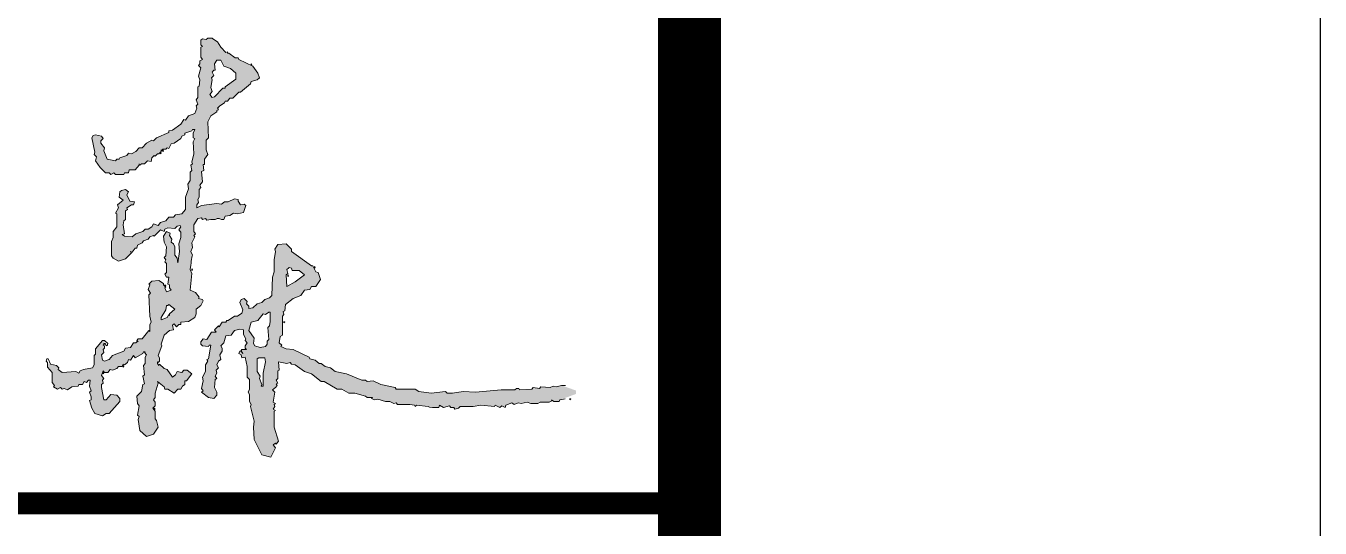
# Model space of a CAD drawing. Extents: x -518115 to 1124316, y -209821 to 1628073.
# Drawn here: x 854638 to 855664, y 801154 to 801553 of the extents above; entities that cross this region are included whole.
import ezdxf

# ---------------------------------------------------------------- set-up
doc = ezdxf.new("R2010")
doc.units = 0
doc.header["$LTSCALE"] = 1000
doc.header["$MEASUREMENT"] = 0
doc.layers.add('yichutu', color=7, linetype='Continuous', true_color=0xffffff, plot=False)
doc.layers.add('图框', color=140, linetype='Continuous')
doc.layers.add('签名', color=7, linetype='Continuous', lineweight=18)

# ---------------------------------------------------------------- blocks, each defined once
blk = doc.blocks.new('yct-841-594-84100-59399.9999999999-100-1000.0')
at = {"layer": 'yichutu', "color": 7, "true_color": 0xffffff}
blk.add_lwpolyline([(0, 0), (0, 59400), (84100, 59400), (84100, 0)], close=True, dxfattribs=at)
blk = doc.blocks.new('A$C549D2611')
at = {"layer": '签名'}
h = blk.add_hatch(color=2, dxfattribs=at)
h.dxf.hatch_style = 1
h.paths.add_polyline_path([(41115.8, -25269.2), (41112.7, -25269.2), (41111.5, -25270.4), (41112.1, -25271), (41110.9, -25272.2), (41109.1, -25272.2), (41106.7, -25275.9), (41102.5, -25276.5), (41101.3, -25278.9), (41092.2, -25282.5), (41089.8, -25285.6), (41086.1, -25286.8), (41084.3, -25286.2), (41083.7, -25281.9), (41085.5, -25280.1), (41084.9, -25277.7), (41086.1, -25276.5), (41086.1, -25274.7), (41084.9, -25274.1), (41086.5, -25270.8), (41086.1, -25270.4), (41084.3, -25270.4), (41078.9, -25277.1), (41078.9, -25281.3), (41077.7, -25282.5), (41077.7, -25289.8), (41076.5, -25292.2), (41069.2, -25293.4), (41066.8, -25294.6), (41065.6, -25296.4), (41063.2, -25295.2), (41052.3, -25295.8), (41049.2, -25293.4), (41049.8, -25292.2), (41048, -25290.4), (41041.6, -25288.8), (41040.8, -25288), (41040.8, -25291.6), (41044.4, -25295.8), (41044.4, -25303.7), (41046.2, -25306.1), (41045.6, -25307.3), (41048.6, -25309.1), (41051.1, -25307.9), (41052.3, -25309.1), (41054.1, -25308.5), (41056.5, -25309.7), (41060.1, -25307.3), (41065, -25306.7), (41065.6, -25305.5), (41068.6, -25305.5), (41069.8, -25303.1), (41071.6, -25303.7), (41073.4, -25301.9), (41074.6, -25301.9), (41074, -25306.7), (41075.3, -25310.3), (41074, -25311.6), (41075.9, -25317.3), (41074, -25318.2), (41075.9, -25324.3), (41078.3, -25328.5), (41084.3, -25330.3), (41087.3, -25328.5), (41089.8, -25328.5), (41098.2, -25318.8), (41098.2, -25316.4), (41095.8, -25314), (41091, -25313.4), (41087.3, -25317.6), (41085.5, -25317.6), (41083.3, -25305.9), (41084.9, -25304.3), (41084.3, -25301.9), (41085.5, -25300.7), (41083.7, -25298.3), (41084.9, -25294.6), (41086.1, -25295.8), (41088.6, -25295.8), (41090.4, -25293.4), (41092.2, -25294), (41095.8, -25292.8), (41097, -25291), (41100, -25291), (41100.7, -25289.2), (41101.9, -25289.8), (41104.3, -25288), (41104.9, -25285.6), (41106.7, -25286.2), (41109.1, -25282.5), (41110.3, -25284.3), (41116.4, -25280.7), (41117, -25279.5), (41118.2, -25279.5), (41117.6, -25280.1), (41119.4, -25281.9), (41118.2, -25283.7), (41118.2, -25288.6), (41117, -25290.4), (41117.6, -25297.6), (41116.4, -25298.9), (41117.6, -25304.9), (41116.4, -25305.5), (41115.2, -25311), (41111.5, -25314.6), (41112.1, -25320.6), (41113.4, -25322.4), (41112.1, -25329.7), (41113.4, -25330.9), (41112.7, -25333.3), (41114, -25341.8), (41119.4, -25346.6), (41124.8, -25344.8), (41128.5, -25339.4), (41127.3, -25333.9), (41126.1, -25332.7), (41126.1, -25326.7), (41124.2, -25324.3), (41126.1, -25322.4), (41126.1, -25319.4), (41124.8, -25317.6), (41126.1, -25315.8), (41126.1, -25312.2), (41128.5, -25304.3), (41127.9, -25303.1), (41133.3, -25307.3), (41133.9, -25309.1), (41136.3, -25309.1), (41141.2, -25312.2), (41144.2, -25309.1), (41146.6, -25309.1), (41147.8, -25306.7), (41149.6, -25305.5), (41149.6, -25302.5), (41150.9, -25302.5), (41155.1, -25297), (41151.5, -25294), (41149, -25294), (41147.2, -25295.8), (41143.6, -25295.2), (41142.4, -25297.6), (41140, -25299.5), (41135.7, -25293.4), (41133.3, -25292.8), (41129.7, -25289.2), (41129.1, -25290.4), (41127.9, -25288.6), (41127.9, -25287.4), (41128.5, -25288), (41129.7, -25286.8), (41129.7, -25284.3), (41128.5, -25282.5), (41131.5, -25274.7), (41130.9, -25273.5), (41133.3, -25266.2), (41137.5, -25262.6), (41140.6, -25262), (41140, -25258.3), (41141.2, -25257.1), (41143, -25259.5), (41144.8, -25257.7), (41146.6, -25257.7), (41146.6, -25255.9), (41150, -25255.6), (41150.2, -25255.3), (41150.5, -25255.5), (41152.7, -25255.3), (41157.5, -25252.3), (41158.7, -25249.3), (41158.7, -25245.6), (41162.3, -25242.6), (41164.2, -25239), (41163.6, -25237.8), (41160.5, -25237.2), (41161.1, -25236), (41158.1, -25232.3), (41153.9, -25230.5), (41155.1, -25217.2), (41153.9, -25214.2), (41154.7, -25209), (41154.8, -25207.7), (41155.4, -25203.4), (41155.7, -25202.7), (41154.5, -25199.7), (41155.7, -25196.6), (41155.1, -25193), (41157.5, -25188.2), (41156.9, -25187), (41158.1, -25185.8), (41156.9, -25183.9), (41156.9, -25178.5), (41159.9, -25173.7), (41162.9, -25173.1), (41163.6, -25174.3), (41166, -25173.7), (41167.2, -25174.9), (41170.2, -25174.3), (41171.1, -25174.4), (41173.5, -25174.4), (41175.6, -25173.7), (41175.9, -25173.5), (41177.8, -25173.5), (41178.7, -25174.3), (41180.5, -25174.3), (41181.7, -25171.8), (41185.3, -25171.2), (41188.3, -25169.4), (41191.4, -25170), (41196.2, -25168.8), (41198, -25163.4), (41196.8, -25162.2), (41193.8, -25162.8), (41191.2, -25158.4), (41189, -25157.9), (41184.1, -25160.4), (41181.1, -25160.4), (41178.7, -25162.2), (41175, -25161.6), (41162.9, -25163.4), (41159.3, -25165.2), (41159.3, -25162.8), (41160.5, -25161), (41159.9, -25158.5), (41161.1, -25156.7), (41161.1, -25150.7), (41162.3, -25148.9), (41161.7, -25147.1), (41163.6, -25144.6), (41162.9, -25136.2), (41164.8, -25135.6), (41164.2, -25130.7), (41165.4, -25130.7), (41165.4, -25126.5), (41167.8, -25122.9), (41166.6, -25119.2), (41166.6, -25111.4), (41168.4, -25109.6), (41167.8, -25096.9), (41170.2, -25092), (41175, -25089), (41176.2, -25087), (41177.5, -25084.2), (41179.9, -25083.3), (41181.7, -25080.5), (41183.5, -25080.5), (41185.3, -25078.1), (41187.7, -25078.1), (41192.6, -25073.3), (41193.8, -25073.3), (41201.7, -25066.6), (41202.3, -25064.8), (41207.1, -25063.6), (41208.9, -25061.8), (41207.7, -25058.1), (41203.5, -25052.7), (41192.6, -25047.3), (41192, -25046), (41189.6, -25046), (41184.7, -25042.4), (41182.9, -25042.4), (41178.1, -25037.6), (41175.6, -25033.3), (41171.1, -25030.3), (41167.8, -25030.3), (41166.6, -25031.5), (41163.6, -25030.9), (41162.3, -25032.1), (41162.3, -25035.8), (41163.6, -25037), (41162.3, -25037.6), (41162.3, -25045.4), (41163.6, -25047.3), (41161.7, -25048.5), (41161.7, -25050.9), (41160.5, -25052.1), (41162.3, -25053.9), (41160.5, -25060.6), (41161.7, -25063.6), (41161.1, -25068.4), (41159.9, -25069), (41159.9, -25077.5), (41158.7, -25079.3), (41159.9, -25082.9), (41158.7, -25084.2), (41159.3, -25086), (41157.5, -25090.2), (41152.7, -25092), (41150.2, -25095.6), (41149, -25095), (41146.6, -25098.7), (41140, -25103.5), (41136.9, -25104.1), (41136.9, -25105.3), (41127.3, -25109.6), (41124.8, -25112), (41123.6, -25111.4), (41119.4, -25113.8), (41115.8, -25117.4), (41113.4, -25117.4), (41110.9, -25120.4), (41107.3, -25122.3), (41104.9, -25121.6), (41103.7, -25123.5), (41098.2, -25125.3), (41097.6, -25126.5), (41095.8, -25126.5), (41094.6, -25127.7), (41088, -25126.5), (41085.5, -25119.8), (41086.1, -25117.4), (41083.1, -25113.8), (41083.1, -25112), (41084.9, -25110.2), (41083.7, -25108.3), (41078.9, -25107.1), (41077.1, -25107.7), (41075.9, -25109.6), (41078.3, -25121), (41077.7, -25122.9), (41079.5, -25124.7), (41078.9, -25127.7), (41082.5, -25133.1), (41086.7, -25137.4), (41089.8, -25137.4), (41091, -25138.6), (41093.4, -25137.4), (41094.6, -25138.6), (41101.3, -25138.6), (41101.9, -25137.4), (41104.9, -25137.4), (41105.5, -25135), (41110.3, -25135), (41113.4, -25131.3), (41113.4, -25130.1), (41114, -25131.3), (41115.2, -25130.1), (41117.6, -25130.1), (41120, -25127.7), (41123, -25128.3), (41123.6, -25125.3), (41125.4, -25123.5), (41126.1, -25124.1), (41127.9, -25122.3), (41129.1, -25122.3), (41130.9, -25120.4), (41130.9, -25119.2), (41131.5, -25119.8), (41132.1, -25118.6), (41134.5, -25118.6), (41135.7, -25117.4), (41136.9, -25118), (41138.8, -25114.4), (41141.2, -25113.8), (41146.6, -25110.2), (41147.2, -25108.3), (41149.6, -25107.1), (41149.6, -25105.9), (41155.1, -25104.1), (41155.7, -25102.9), (41157.5, -25102.9), (41156.3, -25105.9), (41156.3, -25109.6), (41157.5, -25110.2), (41156.3, -25112.6), (41156.9, -25122.3), (41155.1, -25128.9), (41155.7, -25130.1), (41154.5, -25131.3), (41155.1, -25135.6), (41153.9, -25136.8), (41153.9, -25143.4), (41152.1, -25146.4), (41152.7, -25150.1), (41150.2, -25156.7), (41150.2, -25166.4), (41147.2, -25170), (41142.4, -25170.6), (41140.6, -25172.5), (41136.9, -25172.5), (41134.5, -25175.5), (41130.3, -25176.7), (41128.5, -25179.1), (41124.8, -25177.9), (41123.6, -25180.3), (41120.6, -25182.1), (41118.2, -25182.1), (41116.4, -25183.9), (41110.9, -25185.8), (41107.9, -25188.2), (41101.9, -25187.6), (41100, -25186.4), (41101.9, -25185.8), (41100.7, -25178.5), (41101.3, -25175.5), (41102.5, -25174.3), (41102.5, -25167.6), (41104.3, -25166.4), (41103.7, -25165.2), (41107.3, -25162.8), (41109.1, -25162.8), (41109.7, -25160.4), (41106.1, -25159.8), (41103.7, -25154.9), (41104.9, -25152.5), (41102.5, -25150.7), (41099.4, -25151.3), (41098.2, -25152.5), (41097.6, -25156.7), (41100.7, -25159.1), (41096.4, -25162.8), (41097, -25165.2), (41094.6, -25169.4), (41095.8, -25170), (41095.8, -25180.3), (41092.8, -25183.9), (41092.8, -25188.8), (41091.6, -25191.8), (41091.6, -25203.3), (41092.8, -25205.1), (41097, -25207.5), (41102.5, -25205.7), (41107.3, -25200.9), (41106.7, -25199.7), (41107.9, -25200.3), (41110.3, -25197.2), (41111.5, -25197.2), (41112.1, -25194.8), (41115.8, -25193), (41117, -25191.2), (41120.6, -25190), (41121.8, -25188.2), (41126.9, -25186.2), (41130.3, -25182.7), (41133.3, -25183.9), (41133.9, -25182.1), (41136.3, -25180.9), (41141.8, -25181.5), (41143.6, -25179.7), (41146, -25179.1), (41146.6, -25180.3), (41144.8, -25182.7), (41146.6, -25184.5), (41146.6, -25188.8), (41144.8, -25193.6), (41145.4, -25199.7), (41144.2, -25208.7), (41143.6, -25205.1), (41141.8, -25202.7), (41141.8, -25196), (41140.6, -25193.6), (41138.8, -25192.4), (41139.4, -25190), (41137.5, -25187), (41138.1, -25185.2), (41135.1, -25183.9), (41132.7, -25187.6), (41133.3, -25192.4), (41135.1, -25196), (41134.5, -25203.3), (41133.3, -25204.5), (41134.5, -25206.3), (41133.9, -25208.1), (41135.1, -25209.3), (41135.1, -25216.6), (41133.9, -25217.8), (41135.1, -25220.2), (41136.9, -25220.2), (41136.3, -25225.7), (41137.5, -25226.3), (41137.5, -25228.7), (41138.8, -25230.5), (41135.1, -25231.7), (41133.1, -25226.7), (41132.7, -25226.3), (41132.7, -25225.1), (41129.1, -25222.7), (41123.6, -25223.3), (41121.2, -25225.7), (41121.8, -25226.3), (41120.6, -25229.9), (41122.4, -25232.9), (41121.2, -25234.1), (41121.8, -25251.1), (41123, -25255.9), (41121.8, -25257.7), (41121.8, -25263.2), (41121.2, -25262.6)])
h.paths.add_polyline_path([(41130.9, -25254.1), (41130.9, -25252.3), (41134.5, -25246.2), (41135.1, -25242.6), (41136.3, -25242.6), (41136.9, -25242), (41141.8, -25245.6), (41137.5, -25249.3), (41137.5, -25250.5), (41136.9, -25249.9), (41135.7, -25252.3)], flags=16)
h.paths.add_polyline_path([(41169.6, -25075.1), (41171.4, -25072.7), (41170.2, -25069.6), (41171.4, -25063.6), (41170.8, -25061.8), (41172.6, -25060), (41171.4, -25057.5), (41173.6, -25054.2), (41173.2, -25050.9), (41175, -25047.9), (41178.1, -25047.9), (41180.5, -25052.7), (41185.9, -25054.5), (41190.2, -25058.1), (41190.2, -25063), (41181.7, -25069), (41181.7, -25070.2), (41179.9, -25070.2), (41171.9, -25078.2)], flags=16)
h = blk.add_hatch(color=2, dxfattribs=at)
h.dxf.hatch_style = 1
h.paths.add_polyline_path([(41215, -25273.5), (41213.7, -25275.3), (41209.5, -25275.9), (41205.3, -25274.7), (41204.1, -25272.8), (41204.7, -25268.6), (41200.4, -25262.6), (41202.3, -25255.9), (41207.7, -25254.7), (41211.9, -25249.3), (41213.7, -25249.9), (41216.2, -25248.1), (41217.4, -25248.1), (41217.4, -25255.3), (41216.8, -25258.9), (41215.6, -25260.1), (41216.2, -25269.8), (41215, -25271)], flags=16)
h.paths.add_polyline_path([(41213.1, -25284.3), (41213.7, -25287.4), (41211.9, -25296.4), (41211.9, -25306.7), (41210.1, -25306.7), (41210.7, -25305.5), (41208.9, -25300.7), (41209.5, -25298.9), (41207.1, -25295.2), (41207.1, -25284.9), (41208.3, -25284.3)], flags=16)
h.paths.add_polyline_path([(41230.7, -25227.5), (41230.1, -25218.4), (41231.3, -25217.2), (41230.7, -25214.2), (41231.9, -25213), (41232.5, -25212.4), (41234.3, -25213), (41234.9, -25214.8), (41240.4, -25214.8), (41244.6, -25218.4), (41237.3, -25223.9)], flags=16)
h.paths.add_polyline_path([(41231.3, -25219.6), (41231.3, -25218.4), (41231.9, -25219)], flags=0)
h.paths.add_polyline_path([(41459.9, -25312.9), (41459.9, -25310.2), (41448.4, -25306.1), (41444.2, -25307.3), (41441.8, -25306.7), (41439.3, -25307.9), (41432.1, -25307.3), (41430.9, -25308.5), (41426, -25307.9), (41424.8, -25309.1), (41415.1, -25309.7), (41414.5, -25308.5), (41412.7, -25308.5), (41411.5, -25309.7), (41400.6, -25309.7), (41380.1, -25311.6), (41370.4, -25311), (41361.9, -25312.2), (41357.7, -25312.2), (41356.5, -25311), (41345, -25312.2), (41335.3, -25311), (41332.3, -25309.1), (41317.2, -25309.1), (41316.6, -25307.9), (41305.1, -25305.5), (41299, -25302.5), (41294.2, -25303.1), (41293, -25301.9), (41290, -25301.9), (41277.9, -25297), (41268.8, -25295.2), (41265.2, -25292.2), (41260.9, -25291), (41257.9, -25288.6), (41256.1, -25288.6), (41253.1, -25286.2), (41248.8, -25284.9), (41248.2, -25283.7), (41235.5, -25277.7), (41230.1, -25277.1), (41225.8, -25275.3), (41226.5, -25274.1), (41224.6, -25272.2), (41225.2, -25267.4), (41227.1, -25266.2), (41227.1, -25251.1), (41228.3, -25249.9), (41227.7, -25247.4), (41228.9, -25246.8), (41229.5, -25242), (41235.5, -25237.2), (41241.6, -25234.7), (41244.6, -25230.5), (41248.8, -25229.9), (41250, -25227.5), (41253.7, -25227.5), (41257.3, -25222), (41255.5, -25216.6), (41253.7, -25216), (41251.2, -25211.2), (41250, -25211.2), (41234.3, -25199.7), (41234.3, -25197.9), (41230.1, -25193.6), (41223.4, -25194.2), (41221, -25197.9), (41221.6, -25199.7), (41220.4, -25206.3), (41220.4, -25216), (41219.2, -25220.2), (41218.6, -25234.7), (41216.8, -25236.6), (41213.1, -25237.8), (41210.7, -25240.2), (41207.1, -25241.4), (41203.5, -25244.4), (41200.4, -25245), (41200.4, -25243.2), (41198.6, -25241.4), (41199.2, -25239.6), (41196.8, -25237.2), (41194.4, -25237.8), (41193.2, -25240.2), (41195.6, -25246.2), (41195, -25248.7), (41191.4, -25251.1), (41189, -25251.1), (41184.1, -25254.7), (41182.9, -25254.7), (41182.3, -25255.9), (41179.3, -25255.9), (41176.9, -25259.5), (41176.3, -25258.9), (41173.2, -25262), (41174.4, -25263.8), (41170.8, -25263.8), (41167.2, -25269.8), (41164.2, -25269.2), (41162.3, -25271.6), (41162.3, -25273.5), (41163.6, -25274.7), (41168.4, -25275.3), (41169, -25274.1), (41170.2, -25274.1), (41168.4, -25284.9), (41167.2, -25285.6), (41167.8, -25286.8), (41166, -25289.8), (41166, -25295.2), (41163.6, -25299.5), (41164.2, -25302.5), (41162.9, -25308.5), (41164.2, -25310.3), (41162.9, -25311.6), (41168.4, -25315.8), (41172.6, -25316.4), (41175, -25314), (41175, -25311.6), (41173.2, -25307.9), (41173.8, -25301.3), (41175, -25300.7), (41173.8, -25298.9), (41175, -25296.4), (41174.4, -25294), (41176.3, -25292.2), (41175, -25289.8), (41176.3, -25286.8), (41178.1, -25285.6), (41177.5, -25281.9), (41179.3, -25278.9), (41179.3, -25276.5), (41178.1, -25274.7), (41180.5, -25272.2), (41182.3, -25266.8), (41186.5, -25266.2), (41189, -25262.6), (41193.2, -25261.4), (41196.2, -25262), (41196.2, -25265.6), (41198, -25269.2), (41197.4, -25270.4), (41199.2, -25272.2), (41197.4, -25274.7), (41197.4, -25276.5), (41198.6, -25277.7), (41195, -25277.7), (41194.4, -25278.3), (41195.6, -25280.7), (41194.4, -25278.9), (41193.2, -25278.9), (41192.6, -25280.7), (41194.4, -25281.9), (41195, -25284.3), (41197.4, -25283.7), (41199.2, -25291), (41199.2, -25299.5), (41201, -25301.3), (41201, -25309.1), (41199.8, -25311.6), (41201, -25313.4), (41201, -25318.8), (41202.3, -25321.2), (41201.7, -25323), (41204.7, -25334.5), (41204.1, -25339.4), (41204.7, -25349.1), (41210.7, -25361.2), (41218, -25363), (41221.6, -25355.7), (41219.8, -25353.3), (41221.6, -25352.1), (41222.2, -25352.7), (41224, -25350.3), (41220.4, -25339.4), (41220.4, -25326.7), (41221.6, -25326.1), (41219.8, -25324.9), (41221, -25323), (41220.4, -25321.2), (41221.6, -25320.6), (41219.8, -25319.4), (41221, -25311.6), (41219.2, -25309.7), (41221.6, -25307.9), (41222.8, -25306.1), (41222.2, -25304.9), (41223.4, -25304.3), (41222.2, -25301.9), (41223.4, -25300.7), (41223.4, -25294.6), (41224.6, -25294), (41224, -25287.4), (41230.7, -25288.6), (41233.1, -25288), (41234.3, -25289.2), (41237.3, -25289.8), (41244.6, -25295.2), (41250, -25297), (41257.9, -25303.1), (41260.3, -25303.1), (41270.6, -25309.1), (41274.2, -25309.1), (41279.7, -25312.2), (41284.5, -25312.2), (41293, -25314.6), (41294.2, -25315.8), (41298.4, -25315.8), (41297.8, -25316.4), (41300.2, -25317.6), (41302.7, -25317), (41308.7, -25318.8), (41312.3, -25318.8), (41315.4, -25320.6), (41317.2, -25320), (41318.4, -25321.2), (41328.1, -25321.2), (41331.7, -25321.8), (41332.3, -25323), (41333.5, -25321.8), (41342.6, -25323), (41344.3, -25323.3), (41346.2, -25323.7), (41351, -25323.7), (41351.6, -25321.8), (41354.7, -25323.7), (41359.5, -25322.4), (41360.7, -25323.7), (41363.1, -25323.7), (41363.7, -25324.9), (41366.8, -25324.3), (41368, -25323), (41378.3, -25323), (41384.3, -25321.8), (41395.2, -25323), (41395.8, -25321.8), (41399.4, -25323.7), (41401.2, -25322.4), (41403.7, -25323.7), (41404.3, -25321.8), (41409.1, -25320), (41410.9, -25321.2), (41413.9, -25320), (41416.4, -25320.6), (41421.2, -25319.4), (41424.2, -25320.6), (41429.7, -25320.6), (41431.5, -25319.4), (41438.7, -25319.4), (41441.2, -25318.2), (41440.5, -25317.6), (41442.4, -25318.8), (41446.6, -25318.8), (41447.2, -25317.6)])
at = {"layer": '图框'}
blk.add_lwpolyline([(0, 0), (42050, 0), (42050, -29700), (0, -29700)], close=True, dxfattribs=at)
blk.add_lwpolyline([(0, 0), (42050, 0), (42050, -29700), (0, -29700)], close=True, dxfattribs=at)
at = {"layer": '图框', "const_width": 50}
blk.add_lwpolyline([(41550, -29200), (41550, -500), (1250, -500), (1250, -29200)], close=True, dxfattribs=at)
at = {"layer": '图框', "const_width": 17.5}
blk.add_lwpolyline([(38052.5, -25399.8), (41552.5, -25399.8)], dxfattribs=at)
at = {"layer": '签名', "color": 2, "elevation": 4852497.2}
for points in [[(41172, -25030.9), (41171.4, -25030.3), (41167.8, -25030.3), (41166.6, -25031.5), (41163.6, -25030.9), (41162.3, -25032.1), (41162.3, -25035.8), (41163.6, -25037), (41162.3, -25037.6), (41162.3, -25045.4), (41163.6, -25047.3), (41161.7, -25048.5), (41161.7, -25050.9), (41160.5, -25052.1), (41162.3, -25053.9), (41160.5, -25060.6), (41161.7, -25063.6), (41161.1, -25068.4), (41159.9, -25069), (41159.9, -25077.5), (41158.7, -25079.3), (41159.9, -25082.9), (41158.7, -25084.2), (41159.3, -25086), (41157.5, -25090.2), (41152.7, -25092), (41150.2, -25095.6), (41149, -25095), (41146.6, -25098.7), (41140, -25103.5), (41136.9, -25104.1), (41136.9, -25105.3), (41127.3, -25109.6), (41124.8, -25112), (41123.6, -25111.4), (41119.4, -25113.8), (41115.8, -25117.4), (41113.4, -25117.4), (41110.9, -25120.4), (41107.3, -25122.3), (41104.9, -25121.6), (41103.7, -25123.5), (41098.2, -25125.3), (41097.6, -25126.5), (41095.8, -25126.5), (41094.6, -25127.7), (41088, -25126.5), (41085.5, -25119.8), (41086.1, -25117.4), (41083.1, -25113.8), (41083.1, -25112), (41084.9, -25110.2), (41083.7, -25108.3), (41078.9, -25107.1), (41077.1, -25107.7), (41075.9, -25109.6), (41078.3, -25121), (41077.7, -25122.9), (41079.5, -25124.7), (41078.9, -25127.7), (41082.5, -25133.1), (41086.7, -25137.4), (41089.8, -25137.4), (41091, -25138.6), (41093.4, -25137.4), (41094.6, -25138.6), (41101.3, -25138.6), (41101.9, -25137.4), (41104.9, -25137.4), (41105.5, -25135), (41110.3, -25135), (41113.4, -25131.3), (41113.4, -25130.1), (41114, -25131.3), (41115.2, -25130.1), (41117.6, -25130.1), (41120, -25127.7), (41123, -25128.3), (41123.6, -25125.3), (41125.4, -25123.5), (41126.1, -25124.1), (41127.9, -25122.3), (41129.1, -25122.3), (41130.9, -25120.4), (41130.9, -25119.2), (41131.5, -25119.8), (41132.1, -25118.6), (41134.5, -25118.6), (41135.7, -25117.4), (41136.9, -25118), (41138.8, -25114.4), (41141.2, -25113.8), (41146.6, -25110.2), (41147.2, -25108.3), (41149.6, -25107.1), (41149.6, -25105.9), (41155.1, -25104.1), (41155.7, -25102.9), (41157.5, -25102.9), (41156.3, -25105.9), (41156.3, -25109.6), (41157.5, -25110.2), (41156.3, -25112.6), (41156.9, -25122.3), (41155.1, -25128.9), (41155.7, -25130.1), (41154.5, -25131.3), (41155.1, -25135.6), (41153.9, -25136.8), (41153.9, -25143.4), (41152.1, -25146.4), (41152.7, -25150.1), (41150.2, -25156.7), (41150.2, -25166.4), (41147.2, -25170), (41142.4, -25170.6), (41140.6, -25172.5), (41136.9, -25172.5), (41134.5, -25175.5), (41130.3, -25176.7), (41128.5, -25179.1), (41124.8, -25177.9), (41123.6, -25180.3), (41120.6, -25182.1), (41118.2, -25182.1), (41116.4, -25183.9), (41110.9, -25185.8), (41107.9, -25188.2), (41101.9, -25187.6), (41100, -25186.4), (41101.9, -25185.8), (41100.7, -25178.5), (41101.3, -25175.5), (41102.5, -25174.3), (41102.5, -25167.6), (41104.3, -25166.4), (41103.7, -25165.2), (41107.3, -25162.8), (41109.1, -25162.8), (41109.7, -25160.4), (41106.1, -25159.8), (41103.7, -25154.9), (41104.9, -25152.5), (41102.5, -25150.7), (41099.4, -25151.3), (41098.2, -25152.5), (41097.6, -25156.7), (41100.7, -25159.1), (41096.4, -25162.8), (41097, -25165.2), (41094.6, -25169.4), (41095.8, -25170), (41095.8, -25180.3), (41092.8, -25183.9), (41092.8, -25188.8), (41091.6, -25191.8), (41091.6, -25203.3), (41092.8, -25205.1), (41097, -25207.5), (41102.5, -25205.7), (41107.3, -25200.9), (41106.7, -25199.7), (41107.9, -25200.3), (41110.3, -25197.2), (41111.5, -25197.2), (41112.1, -25194.8), (41115.8, -25193), (41117, -25191.2), (41120.6, -25190), (41121.8, -25188.2), (41124.8, -25187), (41125.4, -25187.6), (41130.3, -25182.7), (41133.3, -25183.9), (41133.9, -25182.1), (41136.3, -25180.9), (41141.8, -25181.5), (41143.6, -25179.7), (41146, -25179.1), (41146.6, -25180.3), (41144.8, -25182.7), (41146.6, -25184.5), (41146.6, -25188.8), (41144.8, -25193.6), (41145.4, -25199.7), (41144.2, -25208.7), (41143.6, -25205.1), (41141.8, -25202.7), (41141.8, -25196), (41140.6, -25193.6), (41138.8, -25192.4), (41139.4, -25190), (41137.5, -25187), (41138.1, -25185.2), (41135.1, -25183.9), (41132.7, -25187.6), (41133.3, -25192.4), (41135.1, -25196), (41134.5, -25203.3), (41133.3, -25204.5), (41134.5, -25206.3), (41133.9, -25208.1), (41135.1, -25209.3), (41135.1, -25216.6), (41133.9, -25217.8), (41135.1, -25220.2), (41136.9, -25220.2), (41136.3, -25225.7), (41137.5, -25226.3), (41137.5, -25228.7), (41138.8, -25230.5), (41135.1, -25231.7), (41133.9, -25228.7), (41134.5, -25228.1), (41132.7, -25226.3), (41132.7, -25225.1), (41129.1, -25222.7), (41123.6, -25223.3), (41121.2, -25225.7), (41121.8, -25226.3), (41120.6, -25229.9), (41122.4, -25232.9), (41121.2, -25234.1), (41121.8, -25251.1), (41123, -25255.9), (41121.8, -25257.7), (41121.8, -25263.2), (41121.2, -25262.6), (41115.8, -25269.2), (41112.7, -25269.2), (41111.5, -25270.4), (41112.7, -25271.6), (41112.1, -25271), (41110.9, -25272.2), (41109.1, -25272.2), (41106.7, -25275.9), (41102.5, -25276.5), (41101.3, -25278.9), (41092.2, -25282.5), (41089.8, -25285.6), (41086.1, -25286.8), (41084.3, -25286.2), (41083.7, -25281.9), (41085.5, -25280.1), (41084.9, -25277.7), (41086.1, -25276.5), (41086.1, -25274.7), (41084.9, -25274.1), (41085.5, -25272.8), (41086.7, -25272.8), (41086.1, -25273.5), (41088, -25274.7), (41088.6, -25272.8), (41086.1, -25270.4), (41084.3, -25270.4), (41078.9, -25277.1), (41078.9, -25281.3), (41077.7, -25282.5), (41077.7, -25289.8), (41076.5, -25292.2), (41069.2, -25293.4), (41066.8, -25294.6), (41065.6, -25296.4), (41063.2, -25295.2), (41052.3, -25295.8), (41049.2, -25293.4), (41049.8, -25292.2), (41048, -25290.4), (41043.2, -25289.2), (41041.4, -25284.9), (41040.2, -25284.9), (41039.6, -25286.8), (41040.8, -25288), (41040.8, -25291.6), (41044.4, -25295.8), (41044.4, -25303.7), (41046.2, -25306.1), (41045.6, -25307.3), (41048.6, -25309.1), (41051.1, -25307.9), (41052.3, -25309.1), (41054.1, -25308.5), (41056.5, -25309.7), (41060.1, -25307.3), (41065, -25306.7), (41065.6, -25305.5), (41068.6, -25305.5), (41069.8, -25303.1), (41071.6, -25303.7), (41073.4, -25301.9), (41074.6, -25301.9), (41074, -25306.7), (41075.3, -25310.3), (41074, -25311.6), (41075.3, -25315.2), (41075.3, -25317.6), (41074, -25318.2), (41075.9, -25324.3), (41078.3, -25328.5), (41084.3, -25330.3), (41087.3, -25328.5), (41089.8, -25328.5), (41098.2, -25318.8), (41098.2, -25316.4), (41095.8, -25314), (41091, -25313.4), (41087.3, -25317.6), (41085.5, -25317.6), (41083.7, -25307.9), (41083.7, -25305.5), (41084.9, -25304.3), (41084.3, -25301.9), (41085.5, -25300.7), (41083.7, -25298.3), (41084.9, -25294.6), (41086.1, -25295.8), (41088.6, -25295.8), (41090.4, -25293.4), (41092.2, -25294), (41095.8, -25292.8), (41097, -25291), (41100, -25291), (41100.7, -25289.2), (41101.9, -25289.8), (41104.3, -25288), (41104.9, -25285.6), (41106.7, -25286.2), (41109.1, -25282.5), (41110.3, -25284.3), (41116.4, -25280.7), (41117, -25279.5), (41118.2, -25279.5), (41117.6, -25280.1), (41119.4, -25281.9), (41118.2, -25283.7), (41118.2, -25288.6), (41117, -25290.4), (41117.6, -25297.6), (41116.4, -25298.9), (41117.6, -25304.9), (41116.4, -25305.5), (41115.2, -25311), (41111.5, -25314.6), (41112.1, -25320.6), (41113.4, -25322.4), (41112.1, -25329.7), (41113.4, -25330.9), (41112.7, -25333.3), (41114, -25341.8), (41119.4, -25346.6), (41124.8, -25344.8), (41128.5, -25339.4), (41127.3, -25333.9), (41126.1, -25332.7), (41126.1, -25326.7), (41124.2, -25324.3), (41126.1, -25322.4), (41126.1, -25319.4), (41124.8, -25317.6), (41126.1, -25315.8), (41126.1, -25312.2), (41128.5, -25304.3), (41127.9, -25303.1), (41133.3, -25307.3), (41133.9, -25309.1), (41136.3, -25309.1), (41141.2, -25312.2), (41144.2, -25309.1), (41146.6, -25309.1), (41147.8, -25306.7), (41149.6, -25305.5), (41149.6, -25302.5), (41150.9, -25302.5), (41155.1, -25297), (41151.5, -25294), (41149, -25294), (41147.2, -25295.8), (41143.6, -25295.2), (41142.4, -25297.6), (41140, -25299.5), (41135.7, -25293.4), (41133.3, -25292.8), (41129.7, -25289.2), (41129.1, -25290.4), (41127.9, -25288.6), (41127.9, -25287.4), (41128.5, -25288), (41129.7, -25286.8), (41129.7, -25284.3), (41128.5, -25282.5), (41131.5, -25274.7), (41130.9, -25273.5), (41133.3, -25266.2), (41137.5, -25262.6), (41140.6, -25262), (41140, -25258.3), (41141.2, -25257.1), (41143, -25259.5), (41144.8, -25257.7), (41146.6, -25257.7), (41146.6, -25255.9), (41152.7, -25255.3), (41157.5, -25252.3), (41158.7, -25249.3), (41158.7, -25245.6), (41162.3, -25242.6), (41164.2, -25239), (41163.6, -25237.8), (41160.5, -25237.2), (41161.1, -25236), (41158.1, -25232.3), (41153.9, -25230.5), (41155.1, -25217.2), (41153.9, -25214.2), (41154.5, -25210.6), (41154.8, -25209), (41154.8, -25207.5), (41155.4, -25203.3), (41155.7, -25202.7), (41154.5, -25199.7), (41155.7, -25196.6), (41155.1, -25193), (41157.5, -25188.2), (41156.9, -25187), (41158.1, -25185.8), (41156.9, -25183.9), (41156.9, -25178.5), (41159.9, -25173.7), (41162.9, -25173.1), (41163.6, -25174.3), (41166, -25173.7), (41167.2, -25174.9), (41170.2, -25174.3), (41171.4, -25174.4), (41173.8, -25174.4), (41175.6, -25173.7), (41175, -25173.5), (41176.9, -25173.5), (41178.7, -25174.3), (41180.5, -25174.3), (41181.7, -25171.8), (41185.3, -25171.2), (41188.3, -25169.4), (41191.4, -25170), (41196.2, -25168.8), (41198, -25163.4), (41196.8, -25162.2), (41193.8, -25162.8), (41192, -25159.8), (41192, -25158.5), (41189, -25157.9), (41184.1, -25160.4), (41181.1, -25160.4), (41178.7, -25162.2), (41175, -25161.6), (41162.9, -25163.4), (41159.3, -25165.2), (41159.3, -25162.8), (41160.5, -25161), (41159.9, -25158.5), (41161.1, -25156.7), (41161.1, -25150.7), (41162.3, -25148.9), (41161.7, -25147.1), (41163.6, -25144.6), (41162.9, -25136.2), (41164.8, -25135.6), (41164.2, -25130.7), (41165.4, -25130.7), (41165.4, -25126.5), (41167.8, -25122.9), (41166.6, -25119.2), (41166.6, -25111.4), (41168.4, -25109.6), (41167.8, -25096.9), (41170.2, -25092), (41175, -25089), (41175, -25087.8), (41176.3, -25087.2), (41175.6, -25086), (41177.5, -25084.2), (41181.1, -25081.8), (41181.7, -25080.5), (41183.5, -25080.5), (41185.3, -25078.1), (41187.7, -25078.1), (41192.6, -25073.3), (41193.8, -25073.3), (41201.7, -25066.6), (41202.3, -25064.8), (41207.1, -25063.6), (41208.9, -25061.8), (41207.7, -25058.1), (41203.5, -25052.7), (41192.6, -25047.3), (41192, -25046), (41189.6, -25046), (41184.7, -25042.4), (41183.5, -25042.4), (41183.5, -25041.2), (41182.3, -25041.8), (41178.1, -25037.6), (41175.6, -25033.3), (41172, -25030.9)], [(41175, -25047.9), (41178.1, -25047.9), (41180.5, -25052.7), (41185.9, -25054.5), (41190.2, -25058.1), (41190.2, -25063), (41181.7, -25069), (41181.7, -25070.2), (41179.9, -25070.2), (41173.2, -25076.9), (41171.4, -25077.5), (41169.6, -25075.1), (41171.4, -25072.7), (41170.2, -25069.6), (41171.4, -25063.6), (41170.8, -25061.8), (41172.6, -25060), (41171.4, -25057.5), (41172.6, -25055.7), (41173.8, -25055.7), (41173.2, -25050.9), (41175, -25047.9)], [(41202.9, -25051.5), (41202.3, -25050.9), (41202.3, -25052.1), (41202.9, -25051.5)], [(41130.9, -25121.6), (41130.3, -25121), (41130.3, -25122.3), (41130.9, -25121.6)], [(41132.7, -25119.8), (41132.1, -25119.2), (41132.1, -25120.4), (41132.7, -25119.8)], [(41230.7, -25194.2), (41230.1, -25193.6), (41223.4, -25194.2), (41221, -25197.9), (41221.6, -25199.7), (41220.4, -25206.3), (41220.4, -25216), (41219.2, -25220.2), (41218.6, -25234.7), (41216.8, -25236.6), (41213.1, -25237.8), (41210.7, -25240.2), (41207.1, -25241.4), (41203.5, -25244.4), (41200.4, -25245), (41200.4, -25243.2), (41198.6, -25241.4), (41199.2, -25239.6), (41196.8, -25237.2), (41194.4, -25237.8), (41193.2, -25240.2), (41195.6, -25246.2), (41195, -25248.7), (41191.4, -25251.1), (41189, -25251.1), (41184.1, -25254.7), (41182.9, -25254.7), (41182.3, -25255.9), (41179.3, -25255.9), (41176.9, -25259.5), (41176.3, -25258.9), (41173.2, -25262), (41174.4, -25263.8), (41170.8, -25263.8), (41167.2, -25269.8), (41164.2, -25269.2), (41162.3, -25271.6), (41162.3, -25273.5), (41163.6, -25274.7), (41168.4, -25275.3), (41169, -25274.1), (41170.2, -25274.1), (41168.4, -25284.9), (41167.2, -25285.6), (41167.8, -25286.8), (41166, -25289.8), (41166, -25295.2), (41163.6, -25299.5), (41164.2, -25302.5), (41162.9, -25308.5), (41164.2, -25310.3), (41162.9, -25311.6), (41168.4, -25315.8), (41172.6, -25316.4), (41175, -25314), (41175, -25311.6), (41173.2, -25307.9), (41173.8, -25301.3), (41175, -25300.7), (41173.8, -25298.9), (41175, -25296.4), (41174.4, -25294), (41176.3, -25292.2), (41175, -25289.8), (41176.3, -25286.8), (41178.1, -25285.6), (41177.5, -25281.9), (41179.3, -25278.9), (41179.3, -25276.5), (41178.1, -25274.7), (41180.5, -25272.2), (41182.3, -25266.8), (41186.5, -25266.2), (41189, -25262.6), (41193.2, -25261.4), (41196.2, -25262), (41196.2, -25265.6), (41198, -25269.2), (41197.4, -25270.4), (41199.2, -25272.2), (41197.4, -25274.7), (41197.4, -25276.5), (41198.6, -25277.7), (41195, -25277.7), (41194.4, -25278.3), (41195.6, -25280.7), (41194.4, -25278.9), (41193.2, -25278.9), (41192.6, -25280.7), (41194.4, -25281.9), (41195, -25284.3), (41197.4, -25283.7), (41199.2, -25291), (41199.2, -25299.5), (41201, -25301.3), (41201, -25309.1), (41199.8, -25311.6), (41201, -25313.4), (41201, -25318.8), (41202.3, -25321.2), (41201.7, -25323), (41204.7, -25334.5), (41204.1, -25339.4), (41204.7, -25349.1), (41210.7, -25361.2), (41218, -25363), (41221.6, -25355.7), (41219.8, -25353.3), (41221.6, -25352.1), (41222.2, -25352.7), (41224, -25350.3), (41220.4, -25339.4), (41220.4, -25326.7), (41221.6, -25326.1), (41219.8, -25324.9), (41221, -25323), (41220.4, -25321.2), (41221.6, -25320.6), (41219.8, -25319.4), (41221, -25311.6), (41219.2, -25309.7), (41221.6, -25307.9), (41222.8, -25306.1), (41222.2, -25304.9), (41223.4, -25304.3), (41222.2, -25301.9), (41223.4, -25300.7), (41223.4, -25294.6), (41224.6, -25294), (41224, -25287.4), (41230.7, -25288.6), (41233.1, -25288), (41234.3, -25289.2), (41237.3, -25289.8), (41244.6, -25295.2), (41250, -25297), (41257.9, -25303.1), (41260.3, -25303.1), (41270.6, -25309.1), (41274.2, -25309.1), (41279.7, -25312.2), (41284.5, -25312.2), (41293, -25314.6), (41294.2, -25315.8), (41298.4, -25315.8), (41297.8, -25316.4), (41300.2, -25317.6), (41302.7, -25317), (41308.7, -25318.8), (41312.3, -25318.8), (41315.4, -25320.6), (41317.2, -25320), (41318.4, -25321.2), (41328.1, -25321.2), (41331.7, -25321.8), (41332.3, -25323), (41333.5, -25321.8), (41342.6, -25323), (41343.8, -25323.3), (41346.2, -25323.7), (41351, -25323.7), (41351.6, -25321.8), (41354.7, -25323.7), (41359.5, -25322.4), (41360.7, -25323.7), (41363.1, -25323.7), (41363.7, -25324.9), (41366.8, -25324.3), (41368, -25323), (41378.3, -25323), (41384.3, -25321.8), (41395.2, -25323), (41395.8, -25321.8), (41399.4, -25323.7), (41401.2, -25322.4), (41403.7, -25323.7), (41404.3, -25321.8), (41409.1, -25320), (41410.9, -25321.2), (41413.9, -25320), (41416.4, -25320.6), (41421.2, -25319.4), (41424.2, -25320.6), (41429.7, -25320.6), (41431.5, -25319.4), (41438.7, -25319.4), (41441.2, -25318.2), (41440.5, -25317.6), (41442.4, -25318.8), (41446.6, -25318.8), (41447.2, -25317.6), (41451.4, -25316.9)], [(41451.5, -25306.1), (41448.4, -25306.1), (41444.2, -25307.3), (41441.8, -25306.7), (41439.3, -25307.9), (41432.1, -25307.3), (41430.9, -25308.5), (41426, -25307.9), (41424.8, -25309.1), (41415.1, -25309.7), (41414.5, -25308.5), (41412.7, -25308.5), (41411.5, -25309.7), (41400.6, -25309.7), (41380.1, -25311.6), (41370.4, -25311), (41361.9, -25312.2), (41357.7, -25312.2), (41356.5, -25311), (41345, -25312.2), (41335.3, -25311), (41332.3, -25309.1), (41317.2, -25309.1), (41316.6, -25307.9), (41305.1, -25305.5), (41299, -25302.5), (41294.2, -25303.1), (41293, -25301.9), (41290, -25301.9), (41277.9, -25297), (41268.8, -25295.2), (41265.2, -25292.2), (41260.9, -25291), (41257.9, -25288.6), (41256.1, -25288.6), (41253.1, -25286.2), (41248.8, -25284.9), (41248.2, -25283.7), (41235.5, -25277.7), (41230.1, -25277.1), (41225.8, -25275.3), (41226.5, -25274.1), (41224.6, -25272.2), (41225.2, -25267.4), (41227.1, -25266.2), (41227.1, -25251.1), (41228.3, -25249.9), (41227.7, -25247.4), (41228.9, -25246.8), (41229.5, -25242), (41235.5, -25237.2), (41241.6, -25234.7), (41244.6, -25230.5), (41248.8, -25229.9), (41250, -25227.5), (41253.7, -25227.5), (41257.3, -25222), (41255.5, -25216.6), (41253.7, -25216), (41251.2, -25211.2), (41250, -25211.2), (41234.3, -25199.7), (41234.3, -25197.9), (41230.7, -25194.2)], [(41155.7, -25214.2), (41155.1, -25213.6), (41155.1, -25214.8), (41155.7, -25214.2)], [(41231.9, -25213), (41232.5, -25212.4), (41234.3, -25213), (41234.9, -25214.8), (41240.4, -25214.8), (41244.6, -25218.4), (41237.3, -25223.9), (41230.7, -25227.5), (41230.1, -25218.4), (41231.3, -25217.2), (41230.7, -25214.2), (41231.9, -25213)], [(41253.1, -25212.4), (41252.5, -25211.8), (41252.5, -25213), (41253.1, -25212.4)], [(41134.5, -25226.9), (41133.9, -25226.3), (41133.9, -25227.5), (41134.5, -25226.9)], [(41231.9, -25219), (41231.3, -25218.4), (41231.3, -25219.6), (41231.9, -25219)], [(41135.1, -25242.6), (41136.3, -25242.6), (41136.9, -25242), (41141.8, -25245.6), (41137.5, -25249.3), (41137.5, -25250.5), (41136.9, -25249.9), (41135.7, -25252.3), (41130.9, -25254.1), (41130.9, -25252.3), (41134.5, -25246.2), (41135.1, -25242.6)], [(41216.2, -25248.1), (41217.4, -25248.1), (41217.4, -25255.3), (41216.8, -25258.9), (41215.6, -25260.1), (41216.2, -25269.8), (41215, -25271), (41215, -25273.5), (41213.7, -25275.3), (41209.5, -25275.9), (41205.3, -25274.7), (41204.1, -25272.8), (41204.7, -25268.6), (41200.4, -25262.6), (41202.3, -25255.9), (41207.7, -25254.7), (41211.9, -25249.3), (41213.7, -25249.9), (41216.2, -25248.1)], [(41228.9, -25255.9), (41228.3, -25255.3), (41228.3, -25256.5), (41228.9, -25255.9)], [(41208.3, -25284.3), (41213.1, -25284.3), (41213.7, -25287.4), (41211.9, -25296.4), (41211.9, -25306.7), (41210.1, -25306.7), (41210.7, -25305.5), (41208.9, -25300.7), (41209.5, -25298.9), (41207.1, -25295.2), (41207.1, -25284.9), (41208.3, -25284.3)], [(41085.5, -25296.4), (41084.9, -25295.8), (41084.9, -25297), (41085.5, -25296.4)], [(41101.3, -25291), (41100.7, -25290.4), (41100.7, -25291.6), (41101.3, -25291)], [(41455.7, -25317), (41455.1, -25316.4), (41455.1, -25317.6), (41455.7, -25317)], [(41126.1, -25324.9), (41125.4, -25324.3), (41125.4, -25325.5), (41126.1, -25324.9)]]:
    blk.add_lwpolyline(points, dxfattribs=at)

msp = doc.modelspace()

# ---------------------------------------------------------------- block references
msp.add_blockref('A$C549D2611', (813614.1, 826573.7))
at = {"layer": 'yichutu', "xscale": 0.5, "yscale": 0.5, "zscale": 0.5}
msp.add_blockref('yct-841-594-84100-59399.9999999999-100-1000.0', (813614.1, 796873.7), dxfattribs=at)

doc.saveas('drawing.dxf')
